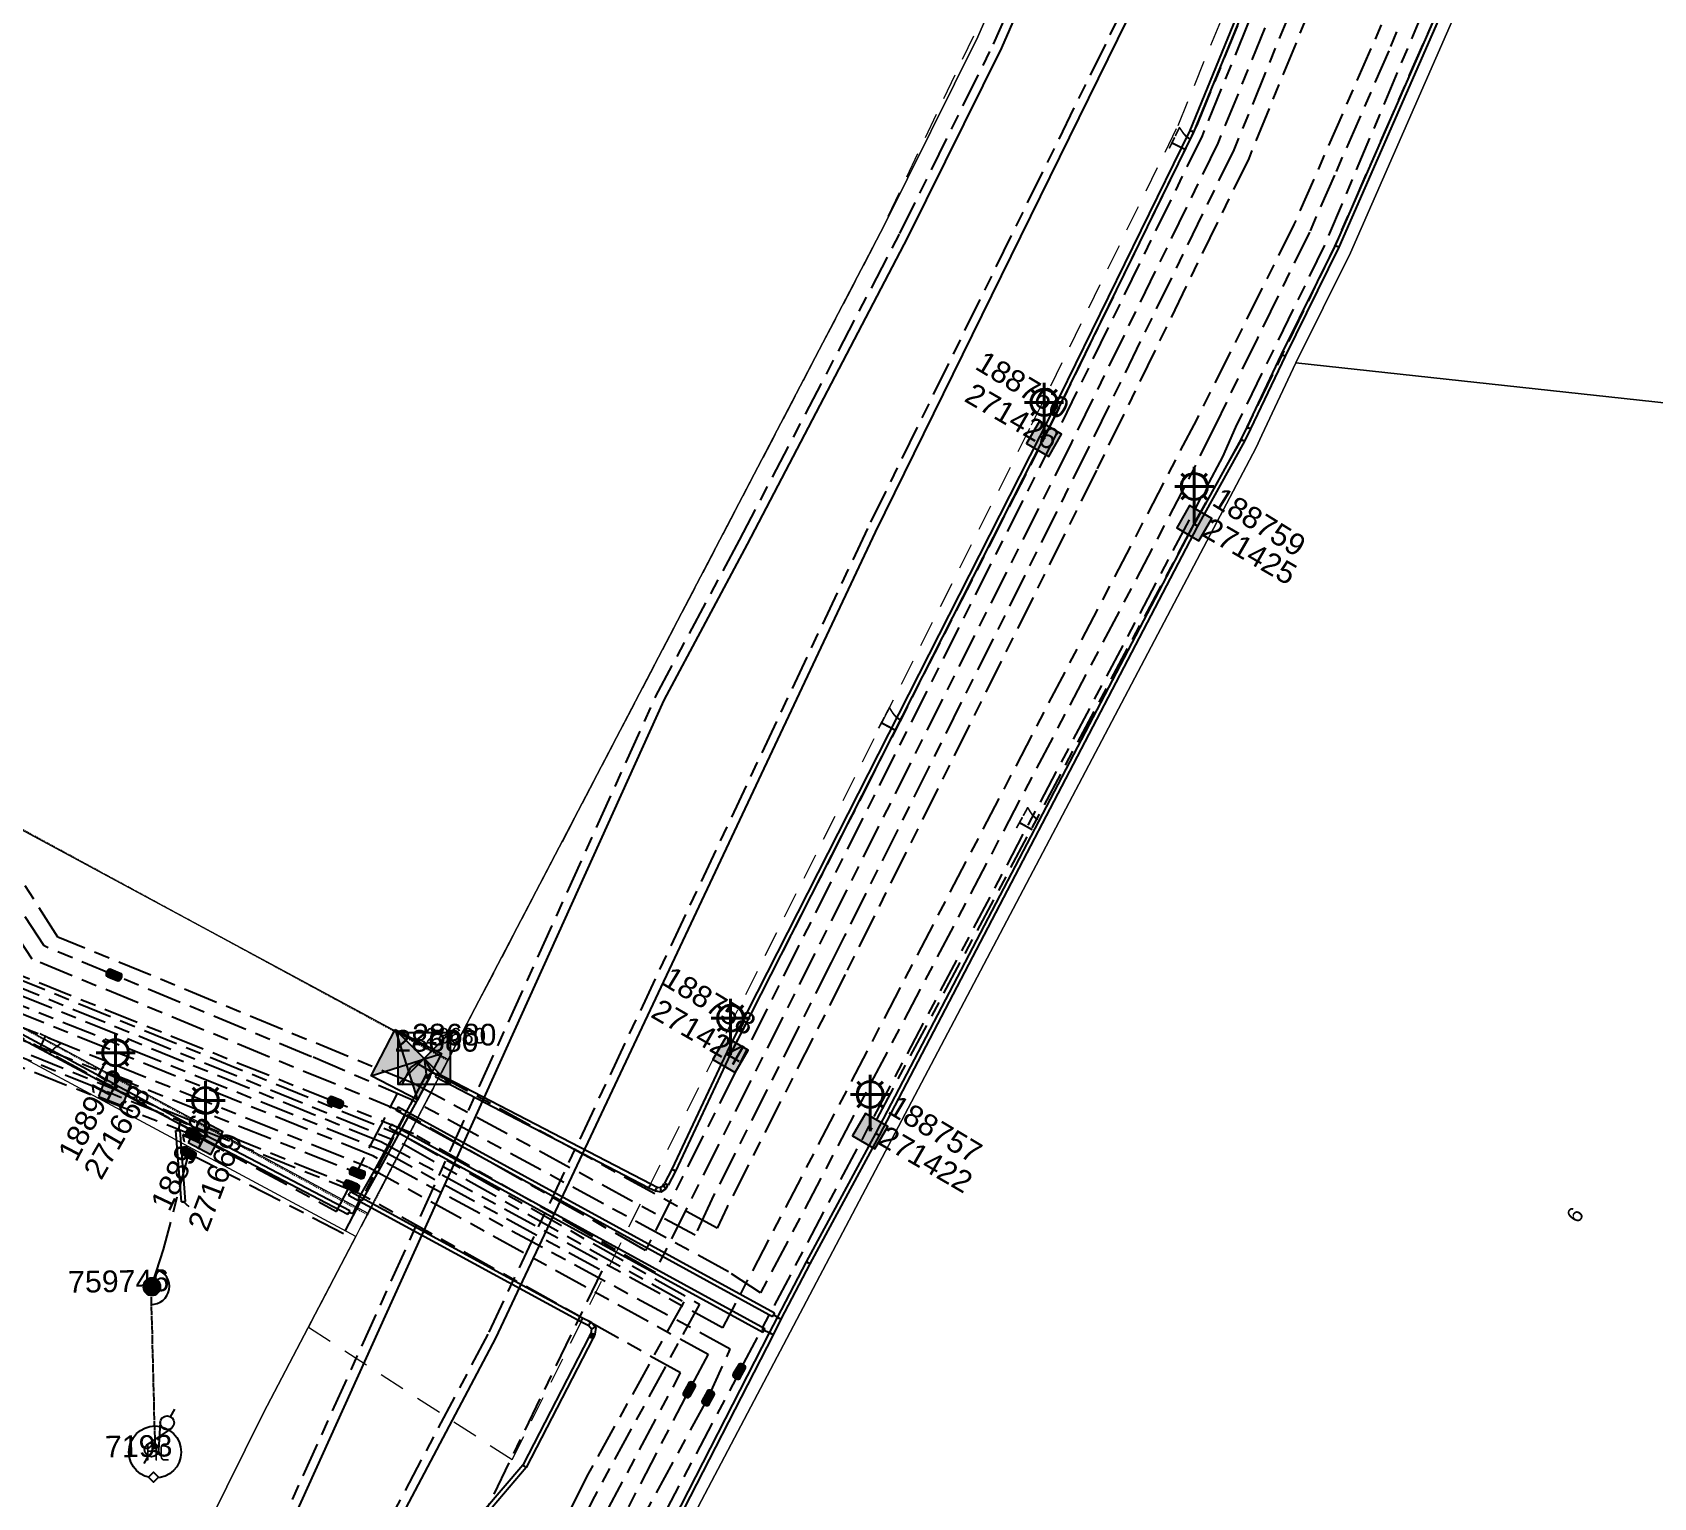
# Model space of a CAD drawing. Header units: metres. Extents: x 302931 to 308644, y 6253878 to 6257414.
# Drawn here: x 307374.5 to 307561.3, y 6256046.6 to 6256215.5 of the extents above; entities that cross this region are included whole.
import ezdxf
from ezdxf.enums import TextEntityAlignment as Align

# ---------------------------------------------------------------- set-up
doc = ezdxf.new("R2010")
doc.units = ezdxf.units.M
for name, pattern in [('Cable Exist OH', [1, 1, 0]), ('Cable Exist UG', [8.2, 4, -1.2, 1.8, -1.2]), ('Dash', [5, 3, -2]), ('HIDDEN', [0.375, 0.25, -0.125]), ('HIDDEN2', [0.1875, 0.125, -0.0625])]:
    doc.linetypes.add(name, pattern=pattern)
doc.layers.get('0').update_dxf_attribs({"color": 6})
for name, color, linetype, lineweight in [('Cadastre Developer_SP_EXT', 9, 'Continuous', 5), ('Cadastre Land Parcels_SP_EXT', 9, 'Continuous', 5), ('Cadastre Other Property_SP_EXT', 9, 'HIDDEN', 5), ('Cadastre Roads_SP_EXT', 9, 'Continuous', 5)]:
    doc.layers.add(name, color=color, linetype=linetype, lineweight=lineweight)
for name, color, linetype in [('Duct_SP_EXT', 7, 'Continuous'), ('Equip_HV_EXT', 7, 'Continuous'), ('Equip_LV_EXT', 7, 'Continuous'), ('Equip_SP_SL_EXT', 7, 'Continuous'), ('Mains_HV_EXT', 7, 'Continuous'), ('Mains_SL_EXT', 7, 'Continuous'), ('Mains_TR_EXT', 7, 'Continuous'), ('SP_HV_EXT', 1, 'Continuous'), ('Sub_SP_EXT', 7, 'Continuous'), ('SupportsOH_SP_TR_HV_LV_SL_EXT', 7, 'Continuous'), ('SupportsUG_SP_LV_SL_EXT', 7, 'Continuous'), ('Trench_SP_EXT', 7, 'Continuous')]:
    doc.layers.add(name, color=color, linetype=linetype)
doc.styles.add('COLUMN_LABEL', font='arial.ttf')
doc.styles.add('iecARIAL', font='arial.ttf', dxfattribs={"height": 2})
doc.styles.add('iecISOCP', font='isocp.shx')
doc.styles.add('POLE_LABEL', font='arial.ttf')
doc.styles.get("Standard").update_dxf_attribs({"font": 'arial.ttf'})
doc.linetypes.add('Cable P UG', pattern='A,6,-0.5,["P",Standard,S=1.7,R=0,X=0.5,Y=-1],-2.9', length=9.4)

# ---------------------------------------------------------------- blocks, each defined once
blk = doc.blocks.new('HV_CUSTOMER_EXT')
blk.add_wipeout([(-0.19, 3.01), (-0.56, 2.96), (-0.93, 2.86), (-1.28, 2.72), (-1.61, 2.54), (-1.92, 2.32), (-2.2, 2.06), (-2.44, 1.77), (-2.64, 1.45), (-2.8, 1.11), (-2.92, 0.75), (-2.99, 0.38), (-3.01, 0), (-2.99, -0.38), (-2.92, -0.75), (-2.8, -1.11), (-2.64, -1.45), (-2.44, -1.77), (-2.2, -2.06), (-1.92, -2.32), (-1.61, -2.54), (-1.28, -2.72), (-0.93, -2.86), (-0.56, -2.96), (-0.19, -3.01), (0.19, -3.01), (0.56, -2.96), (0.93, -2.86), (1.28, -2.72), (1.61, -2.54), (1.92, -2.32), (2.2, -2.06), (2.44, -1.77), (2.64, -1.45), (2.8, -1.11), (2.92, -0.75), (2.99, -0.38), (3.01, 0), (2.99, 0.38), (2.92, 0.75), (2.8, 1.11), (2.64, 1.45), (2.44, 1.77), (2.2, 2.06), (1.92, 2.32), (1.61, 2.54), (1.28, 2.72), (0.93, 2.86), (0.56, 2.96), (0.19, 3.01)])
blk.add_circle((0, 0), 3.01)
at = {"insert": (-1.13, 1), "char_height": 2, "width": 2.7042, "attachment_point": 1, "style": 'iecISOCP'}
blk.add_mtext('HC', dxfattribs=at)
for tag, height, flags, p in [('ASSET_NUM', 2.5, 8, (2, 2)), ('STREET_CODE', 0.2, 9, (1.5, 0)), ('CONSTRUCTED_VOLTAGE', 0.2, 9, (1.5, -0.2)), ('OPERATING_VOLTAGE', 0.2, 9, (1.5, -0.6)), ('ORIENTATION', 0.2, 9, (1.5, -0.8)), ('OWNED_BY', 0.2, 9, (1.5, -1)), ('OPERATED_BY', 0.2, 9, (1.5, -1.2)), ('SECONDARY_VOLTAGE', 0.2, 9, (1.5, -1.6)), ('STATE', 0.2, 9, (1.5, -1.8)), ('NO_PHASES', 0.2, 9, (1.5, -0.4)), ('MAINTAINED_BY', 0.2, 9, (1.5, -1.4)), ('SUBSTATION_TYPE', 0.2, 9, (1.5, -2.2)), ('STREETNAME', 0.2, 9, (1.5, -3)), ('SUBURB', 0.2, 9, (1.5, -3.2)), ('Z', 0.2, 1, (1.5, -3.6)), ('PARENT', 0.2, 9, (1.5, -2)), ('USAGE', 0.2, 9, (1.5, -2.4)), ('LEGEND', 0.2, 9, (1.5, -2.6)), ('LOCATION', 0.2, 9, (1.5, -2.8)), ('NOTES', 0.2, 9, (1.5, -3.4))]:
    blk.add_attdef(tag, text='', height=height, dxfattribs=dict(flags=flags)).set_placement(p, align=Align.MIDDLE_LEFT)
blk = doc.blocks.new('COLUMN_EXT')
blk.add_hatch(color=256).paths.add_polyline_path([(-1.49, 1.48), (-1.49, -1.49), (1.48, -1.49), (1.48, 1.48)])
blk.add_lwpolyline([(-1.49, -1.49), (1.48, -1.49), (1.48, 1.48), (-1.49, 1.48)], close=True)
for tag, height, style, flags, p in [('ASSET_NUM', 2.5, 'COLUMN_LABEL', 8, (2, 2)), ('STRUCTURE_PLANT_NUMBER', 0.2, 'POLE_LABEL', 9, (1.81, 0.03)), ('STREET_CODE', 0.2, 'COLUMN_LABEL', 9, (1.81, -0.2))]:
    blk.add_attdef(tag, text='', height=height, dxfattribs=dict(style=style, flags=flags)).set_placement(p, align=Align.MIDDLE_LEFT)
at = {"flags": 9}
for tag, p in [('COLUMN_TYPE', (1.81, -0.4)), ('OWNED_BY', (1.81, -0.6)), ('STATE', (1.81, -0.8)), ('USAGE', (1.81, -1)), ('STREETNAME', (1.81, -1.6)), ('SUBURB', (1.81, -1.8)), ('LEGEND', (1.81, -1.2)), ('LOCATION', (1.81, -1.4)), ('NOTES', (1.81, -2))]:
    blk.add_attdef(tag, text='', height=0.2, dxfattribs=at).set_placement(p, align=Align.MIDDLE_LEFT)
at = {"flags": 1}
blk.add_attdef('Z', (1.81, -2.35), '', height=0.2, dxfattribs=at)
blk = doc.blocks.new('SL_LANTERN_EXT')
at = {"lineweight": 40}
for p, q in [((-1.46, 5.68), (-1.06, 5.28)), ((0, 1.97), (0, 6.47)), ((1.46, 5.68), (1.06, 5.28)), ((-2.25, 4.22), (2.25, 4.22)), ((-1.46, 2.76), (-1.06, 3.16)), ((0, 0), (0, 2.72)), ((1.46, 2.76), (1.06, 3.16))]:
    blk.add_line(p, q, dxfattribs=at)
blk.add_circle((0, 4.22), 1.5, dxfattribs=at)
at = {"style": 'iecARIAL', "flags": 8}
blk.add_attdef('ASSET_NUM', (1.5, 1.5), '', height=2.5, dxfattribs=at)
for tag, p, height, flags in [('OPERATING_VOLTAGE', (0.98, -1.65), 0.2, 9), ('ORIENTATION', (0.98, -1.85), 0.2, 9), ('OWNED_BY', (0.98, -2.05), 0.2, 9), ('CONSTRUCTED_VOLTAGE', (0.98, -0.65), 0.2, 9), ('CONTROL_TYPE', (0.98, -0.85), 0.2, 9), ('LANTERN_PURPOSE', (0.98, -1.05), 0.2, 9), ('LANTERN_TYPE', (0.98, -1.25), 0.2, 9), ('NO_PHASES', (0.98, -1.45), 0.2, 9), ('LNUMBER', (2.18, -3.25), 2.5, 8), ('STATE', (0.98, -2.25), 0.2, 9), ('USAGE', (0.98, -2.45), 0.2, 9), ('CEXIST', (0.98, -2.65), 0.2, 9), ('CNEW', (0.98, -2.85), 0.2, 9), ('CNUMBER', (0.98, -3.05), 0.2, 9), ('CREMOVE', (0.98, -3.25), 0.2, 9), ('CREPLACE', (0.98, -3.45), 0.2, 9), ('LKINGHEIGHT', (0.98, -3.65), 0.2, 9), ('LBRACKET', (0.98, -3.85), 0.2, 9), ('LBRACKETVOCAB', (0.98, -4.05), 0.2, 9), ('LCATEGORY', (0.98, -4.25), 0.2, 9), ('LCHARGE1', (0.98, -4.45), 0.2, 9), ('LCHARGE1PERCENT', (0.98, -4.65), 0.2, 9), ('LCHARGE2', (0.98, -4.85), 0.2, 9), ('LCHARGE2PERCENT', (0.98, -5.05), 0.2, 9), ('LCHARGE3', (0.98, -5.25), 0.2, 9), ('LCHARGE3PERCENT', (0.98, -5.45), 0.2, 9), ('LEXIST', (0.98, -5.65), 0.2, 9), ('LLAMP', (0.98, -5.85), 0.2, 9), ('LLAMPVOCAB', (0.98, -6.05), 0.2, 9), ('LMAST', (0.98, -6.25), 0.2, 9), ('LMASTVOCAB', (0.98, -6.45), 0.2, 9), ('LNEW', (0.98, -6.65), 0.2, 9), ('LANTNUMBER', (0.98, -6.85), 0.2, 9), ('LOUTREACH', (0.98, -7.25), 0.2, 9), ('LOUTREACHVOCAB', (0.98, -7.45), 0.2, 9), ('LRATECODE', (0.98, -7.65), 0.2, 9), ('STREETNAME', (0.98, -9.25), 0.2, 9), ('SUBURB', (0.98, -9.45), 0.2, 1), ('LREMOVE', (0.98, -7.85), 0.2, 9), ('LREPLACE', (0.98, -8.05), 0.2, 9), ('LTYPE', (0.98, -8.25), 0.2, 9), ('LTYPEVOCAB', (0.98, -8.45), 0.2, 9), ('LEGEND', (0.98, -8.65), 0.2, 9), ('LOCATION', (0.98, -8.85), 0.2, 9), ('NOTES', (0.98, -9.05), 0.2, 9)]:
    blk.add_attdef(tag, p, '', height=height, dxfattribs=dict(flags=flags))
blk = doc.blocks.new('CCP_EXT')
at = {"flags": 9}
for tag, p in [('STATE', (0, -1.8)), ('NOTES', (0, -2))]:
    blk.add_attdef(tag, text='', height=0.2, dxfattribs=at).set_placement(p, align=Align.MIDDLE_LEFT)
blk.add_wipeout([(0, 0.57), (0.57, 0), (0, -0.57), (-0.57, 0)])
blk.add_lwpolyline([(-0.57, 0), (0, 0.57), (0.57, 0), (0, -0.57), (-0.57, 0)])
at = {"flags": 1}
blk.add_attdef('Z', (0, 0), '', height=0.2, dxfattribs=at)
at = {"flags": 9}
for tag, p in [('CCP_TYPE', (0, 0)), ('CONSTRUCTED_VOLTAGE', (0, -0.2)), ('OPERATING_VOLTAGE', (0, -0.6)), ('ORIENTATION', (0, -0.8)), ('OWNED_BY', (0, -1)), ('NO_PHASES', (0, -0.4)), ('USAGE', (0, -1.2)), ('LEGEND', (0, -1.4)), ('LIFE_SUPPORT', (0, -1.6))]:
    blk.add_attdef(tag, text='', height=0.2, dxfattribs=at).set_placement(p, align=Align.MIDDLE_LEFT)
blk = doc.blocks.new('POLE_EXT')
blk.add_hatch(color=256).paths.add_polyline_path([(-1, 0, 1), (1, 0, 1)])
blk.add_lwpolyline([(-1, 0, 1), (1, 0, 1)], format="xyb", close=True)
for tag, height, flags, p in [('pNumber', 2.5, 8, (-17.84, 2.07)), ('OWNED_BY', 0.2, 9, (1.35, -0.4)), ('SPECIAL_USE', 0.2, 9, (1.35, -0.8)), ('STATE', 0.2, 9, (1.35, -1)), ('cLV', 0.2, 9, (1.35, -1.4)), ('hDepth', 0.2, 9, (1.35, -1.6)), ('hDia', 0.2, 9, (1.35, -1.8)), ('PARENT', 0.2, 9, (1.35, -0.6)), ('USAGE', 0.2, 9, (1.35, -1.2)), ('cHV', 0.2, 9, (1.35, -2)), ('cLinedev', 0.2, 9, (1.35, -3.4)), ('pExisting', 0.2, 9, (1.35, -3.8)), ('LBRACKET', 0.2, 9, (1.35, -2.2)), ('LExisting', 0.2, 9, (1.35, -2.4)), ('LANTNUMBER', 0.2, 9, (1.35, -2.6)), ('LOther', 0.2, 9, (1.35, -2.8)), ('LRemove', 0.2, 9, (1.35, -3)), ('LEGEND', 0.2, 9, (1.35, -3.2)), ('LOCATION', 0.2, 9, (1.35, -3.6)), ('pFooting', 0.2, 9, (1.35, -4.4)), ('pNew', 0.2, 9, (1.35, -4.6)), ('pRelocate', 0.2, 9, (1.35, -5)), ('pRemove', 0.2, 9, (1.35, -5.2)), ('pReplace', 0.2, 9, (1.35, -5.4)), ('pStay', 0.2, 9, (1.35, -5.6)), ('PFNUMBER', 0.2, 9, (1.35, -4)), ('NEWPFNUMBER', 0.2, 9, (1.35, -4.2)), ('pType', 0.2, 9, (1.35, -5.8)), ('cspan', 0.2, 9, (1.35, -6)), ('STREETNAME', 0.2, 9, (1.35, -6.2)), ('SUBURB', 0.2, 9, (1.35, -6.4)), ('OPERATED_BY', 0.2, 9, (1.36, -7.01)), ('NOTES', 0.2, 9, (1.35, -6.6)), ('MAINTAINED_BY', 0.2, 9, (1.36, -6.81))]:
    blk.add_attdef(tag, text='', height=height, dxfattribs=dict(flags=flags)).set_placement(p, align=Align.MIDDLE_LEFT)
at = {"style": 'POLE_LABEL'}
for tag, height, flags, p in [('ASSET_NUM', 2.5, 8, (2, 2)), ('STRUCTURE_PLANT_NUMBER', 0.2, 9, (1.35, 0.03)), ('STREET_CODE', 0.2, 9, (1.35, -0.2))]:
    blk.add_attdef(tag, text='', height=height, dxfattribs=dict(at, flags=flags)).set_placement(p, align=Align.MIDDLE_LEFT)
at = {"flags": 1}
blk.add_attdef('Z', (1.35, -7.33), '', height=0.2, dxfattribs=at)
blk = doc.blocks.new('HV_STJ_EXT')
h = blk.add_hatch(color=256)
edge = h.paths.add_edge_path()
edge.add_ellipse((-0.59, 0.13), major_axis=(0.226, 0.226), ratio=1, start_angle=45, end_angle=135)
edge.add_line((-0.91, 0.13), (-0.91, -0.13))
edge.add_ellipse((-0.59, -0.13), major_axis=(0.226, 0.226), ratio=1, start_angle=135, end_angle=225)
edge.add_line((-0.59, -0.45), (0.59, -0.45))
edge.add_ellipse((0.59, -0.13), major_axis=(-0.226, 0.226), ratio=1, start_angle=135, end_angle=225)
edge.add_line((0.91, -0.13), (0.91, 0.13))
edge.add_ellipse((0.59, 0.13), major_axis=(-0.226, 0.226), ratio=1, start_angle=225, end_angle=315)
edge.add_line((0.59, 0.45), (-0.59, 0.45))
blk.add_lwpolyline([(-0.91, 0.13), (-0.91, -0.13, 0.414214), (-0.59, -0.45), (0.59, -0.45, 0.414214), (0.91, -0.13), (0.91, 0.13, 0.414214), (0.59, 0.45), (-0.59, 0.45, 0.414214)], format="xyb", close=True)
for tag, flags, p in [('ORIENTATION', 9, (1.5, 0)), ('Z', 1, (1.5, -0.8)), ('USAGE', 9, (1.5, -0.2)), ('LEGEND', 9, (1.5, -0.4)), ('NOTES', 9, (1.5, -0.6))]:
    blk.add_attdef(tag, text='', height=0.2, dxfattribs=dict(flags=flags)).set_placement(p, align=Align.MIDDLE_LEFT)
blk = doc.blocks.new('LV_UG_DFUSE_CLOSED_EXT')
for points in [[(1, 0), (0, 0)], [(5.04, 0.73), (2.16, -0.72)], [(5.05, -0.71), (2.16, 0.72)], [(6.2, 0.01), (7.2, 0.01)]]:
    blk.add_lwpolyline(points)
for centre in [(1.8, 0), (5.4, 0.01)]:
    blk.add_circle(centre, 0.8)
at = {"flags": 9}
for tag, p in [('ACTUAL_STATUS', (0, 0)), ('CONSTRUCTED_VOLTAGE', (0, -0.2)), ('OPERATING_VOLTAGE', (0, -0.6)), ('ORIENTATION', (0, -0.8)), ('STATE', (0, -1)), ('SWITCH_TYPE', (0, -1.2)), ('NO_PHASES', (0, -0.4)), ('USAGE', (0, -1.4)), ('NOTES', (0, -1.6))]:
    blk.add_attdef(tag, text='', height=0.2, dxfattribs=at).set_placement(p, align=Align.MIDDLE_LEFT)
at = {"flags": 1}
blk.add_attdef('Z', (0, 0), '', height=0.2, dxfattribs=at)
blk = doc.blocks.new('SWITCHING_STATION_EXT')
blk.add_hatch(color=256).paths.add_polyline_path([(-3, 3), (-3, -3), (0, 0)])
h = blk.add_hatch(color=256)
h.paths.add_polyline_path([(0, 0), (3, -3), (3, 3)])
h.paths.add_polyline_path([(3.59, -1.15), (4.63, -1.15), (4.63, -0.85), (3.59, -0.85)], flags=9)
h.paths.add_polyline_path([(3.59, -0.95), (4.83, -0.95), (4.83, -0.65), (3.59, -0.65)], flags=9)
h.paths.add_polyline_path([(3.59, -0.75), (4.63, -0.75), (4.63, -0.45), (3.59, -0.45)], flags=9)
h.paths.add_polyline_path([(3.59, -0.55), (4.83, -0.55), (4.83, -0.25), (3.59, -0.25)], flags=9)
h.paths.add_polyline_path([(3.59, -0.35), (5.69, -0.35), (5.69, -0.05), (3.59, -0.05)], flags=9)
for p, q in [((-3, 3), (3, -3)), ((-3, -3), (3, 3)), ((-2.4, 2.33), (-2.4, 2.33, 0)), ((2.33, 2.33), (2.33, 2.33, 0))]:
    blk.add_line(p, q)
blk.add_lwpolyline([(-3, 3), (3, 3), (3, -3), (-3, -3)], close=True)
for tag, height, flags, p in [('ASSET_NUM', 2.5, 8, (3.46, 2)), ('STREET_CODE', 0.2, 9, (1.5, 0)), ('CONSTRUCTED_VOLTAGE', 0.2, 9, (1.5, -0.2)), ('OPERATING_VOLTAGE', 0.2, 9, (1.5, -0.6)), ('OPERATED_BY', 0.2, 9, (1.5, -0.8)), ('ORIENTATION', 0.2, 9, (1.5, -1.2)), ('OWNED_BY', 0.2, 9, (1.5, -1.4)), ('STATE', 0.2, 9, (1.5, -1.6)), ('NO_PHASES', 0.2, 9, (1.5, -0.4)), ('MAINTAINED_BY', 0.2, 9, (1.5, -1)), ('PARENT', 0.2, 9, (1.5, -1.8)), ('SITE_TYPE', 0.2, 9, (1.5, -2.6)), ('STREETNAME', 0.2, 9, (1.5, -2.8)), ('SUBURB', 0.2, 9, (1.5, -3)), ('Z', 0.2, 1, (1.5, -3.4)), ('USAGE', 0.2, 9, (1.5, -2)), ('LEGEND', 0.2, 9, (1.5, -2.2)), ('LOCATION', 0.2, 9, (1.5, -2.4)), ('NOTES', 0.2, 9, (1.5, -3.2))]:
    blk.add_attdef(tag, text='', height=height, dxfattribs=dict(flags=flags)).set_placement(p, align=Align.MIDDLE_LEFT)

msp = doc.modelspace()

# ---------------------------------------------------------------- linework, layer by layer
at = {"layer": 'Cadastre Developer_SP_EXT', "linetype": 'Dash'}
msp.add_lwpolyline([(307493.67, 6256237.63), (307471.68, 6256191.28), (307406.32, 6256066.26), (307429.79, 6256050.98), (307429.79, 6256050.98), (307489.67, 6256170.24), (307506.54, 6256204.73), (307521.18, 6256240.54)], dxfattribs=at)
at = {"layer": 'Cadastre Land Parcels_SP_EXT', "linetype": 'Continuous'}
for points in [[(307563.6, 6256280.88), (307559.86, 6256273.02), (307554.33, 6256260.02), (307549.86, 6256247.75), (307549.49, 6256246.74), (307538.69, 6256218.1), (307526.41, 6256190.06), (307520.13, 6256177.4), (307520.13, 6256177.4), (307697.62, 6256158.11)], [(307372.72, 6256123.86), (307422.44, 6256097.09), (307472.68, 6256193.2), (307483.45, 6256214.96), (307493.17, 6256237.22)]]:
    msp.add_lwpolyline(points, dxfattribs=at)
for points in [[(307281.08, 6256227.61), (307319.35, 6256169), (307358.75, 6256108.66), (307413.17, 6256079.37), (307422.44, 6256097.09), (307372.72, 6256123.86), (307336.1, 6256179.93), (307369.59, 6256201.8), (307331.31, 6256260.41), (307299.06, 6256239.37), (307281.08, 6256227.61)], [(307432.42, 6256004.72), (307608.38, 6256002.06), (307670.07, 6256025.74), (307682.7, 6256023.67), (307697.62, 6256158.11), (307520.13, 6256177.4), (307516.21, 6256169.06), (307515.54, 6256167.63), (307444.83, 6256033.36), (307438.27, 6256019.24), (307432.42, 6256004.72)]]:
    msp.add_lwpolyline(points, close=True, dxfattribs=at)
at = {"layer": 'Cadastre Other Property_SP_EXT', "linetype": 'HIDDEN2'}
msp.add_lwpolyline([(307413.15, 6256079.2), (307422.37, 6256096.97), (307372.93, 6256123.84), (307336.15, 6256179.96), (307369.61, 6256201.89), (307331.31, 6256260.41), (307281.08, 6256227.61), (307358.75, 6256108.66), (307413.15, 6256079.2)], close=True, dxfattribs=at)
at = {"layer": 'Cadastre Roads_SP_EXT', "linetype": 'Continuous'}
for points in [[(307564.58, 6256282.65), (307538.59, 6256286.59), (307509.42, 6256291.01), (307509.13, 6256288.29), (307508.3, 6256282.89), (307506.57, 6256274.89), (307505.14, 6256269.63), (307503.47, 6256264.46), (307493.17, 6256237.22), (307483.45, 6256214.96), (307472.68, 6256193.2), (307422.44, 6256097.09), (307413.17, 6256079.37), (307412.25, 6256077.61), (307411.78, 6256076.71), (307401.15, 6256056.37), (307394.79, 6256043.58)], [(307444.83, 6256033.36), (307515.54, 6256167.63), (307516.21, 6256169.06), (307520.13, 6256177.4), (307526.41, 6256190.06), (307538.69, 6256218.1), (307549.49, 6256246.75), (307549.86, 6256247.75), (307554.33, 6256260.02), (307559.86, 6256273.02), (307563.6, 6256280.88)]]:
    msp.add_lwpolyline(points, dxfattribs=at)
at = {"layer": 'Duct_SP_EXT'}
for p, q in [((307522.55, 6256240.03), (307507.9, 6256204.18)), ((307523, 6256239.86), (307508.34, 6256203.98)), ((307524.68, 6256190.91), (307536.92, 6256218.87)), ((307525.12, 6256190.7), (307537.36, 6256218.69)), ((307507.9, 6256204.18), (307490.97, 6256169.57)), ((307508.34, 6256203.98), (307491.39, 6256169.35)), ((307507.9, 6256204.18), (307508.12, 6256204.08)), ((307508.34, 6256203.98), (307508.12, 6256204.08)), ((307518.48, 6256178.35), (307524.68, 6256190.91)), ((307518.91, 6256178.14), (307525.12, 6256190.7)), ((307524.68, 6256190.91), (307524.9, 6256190.81)), ((307525.12, 6256190.7), (307524.9, 6256190.81)), ((307514.5, 6256169.97), (307518.48, 6256178.35)), ((307514.93, 6256169.76), (307518.91, 6256178.14)), ((307518.48, 6256178.35), (307518.69, 6256178.24)), ((307518.91, 6256178.14), (307518.69, 6256178.24)), ((307490.97, 6256169.57), (307490.62, 6256168.92)), ((307490.97, 6256169.57), (307491.18, 6256169.46)), ((307491.39, 6256169.35), (307491.18, 6256169.46)), ((307513.81, 6256168.56), (307514.5, 6256169.97)), ((307514.24, 6256168.34), (307514.93, 6256169.76)), ((307514.5, 6256169.97), (307514.71, 6256169.86)), ((307514.93, 6256169.76), (307514.71, 6256169.86)), ((307490.62, 6256168.92), (307454.54, 6256097.96)), ((307491.05, 6256168.7), (307454.97, 6256097.74)), ((307490.62, 6256168.92), (307490.84, 6256168.81)), ((307490.62, 6256168.92), (307490.84, 6256168.81)), ((307491.05, 6256168.7), (307490.84, 6256168.81)), ((307491.05, 6256168.7), (307490.84, 6256168.81)), ((307491.39, 6256169.35), (307491.05, 6256168.7)), ((307508.42, 6256158.81), (307513.81, 6256168.56)), ((307508.84, 6256158.58), (307514.24, 6256168.34)), ((307513.81, 6256168.56), (307514.02, 6256168.45)), ((307514.24, 6256168.34), (307514.02, 6256168.45)), ((307471.71, 6256088.57), (307508.41, 6256158.8)), ((307472.14, 6256088.35), (307508.84, 6256158.58)), ((307508.41, 6256158.8), (307508.63, 6256158.69)), ((307508.42, 6256158.81), (307508.63, 6256158.69)), ((307508.84, 6256158.58), (307508.63, 6256158.69)), ((307508.84, 6256158.58), (307508.63, 6256158.69)), ((307384.07, 6256093.62), (307369.91, 6256101.24)), ((307384.3, 6256094.05), (307370.14, 6256101.67)), ((307454.54, 6256097.95), (307448.21, 6256084.44)), ((307454.97, 6256097.75), (307448.64, 6256084.22)), ((307454.54, 6256097.96), (307454.75, 6256097.85)), ((307454.54, 6256097.95), (307454.75, 6256097.85)), ((307454.97, 6256097.74), (307454.75, 6256097.85)), ((307454.97, 6256097.75), (307454.75, 6256097.85)), ((307419.93, 6256095.36), (307413.8, 6256084.13)), ((307420.35, 6256095.13), (307414.22, 6256083.9)), ((307419.93, 6256095.36), (307420.14, 6256095.24)), ((307420.35, 6256095.13), (307420.14, 6256095.24)), ((307420.97, 6256095.1), (307421.09, 6256095.31)), ((307420.97, 6256095.1), (307445.55, 6256082.32)), ((307421.2, 6256095.53), (307421.09, 6256095.31)), ((307421.2, 6256095.53), (307445.78, 6256082.75)), ((307383.89, 6256093.72), (307384.01, 6256093.93)), ((307391.45, 6256089.65), (307383.89, 6256093.72)), ((307384.12, 6256094.14), (307384.01, 6256093.93)), ((307384.07, 6256093.62), (307384.19, 6256093.83)), ((307391.68, 6256090.08), (307384.12, 6256094.14)), ((307384.3, 6256094.05), (307384.19, 6256093.83)), ((307416.42, 6256091.2), (307416.54, 6256091.41)), ((307459.79, 6256067.45), (307416.42, 6256091.2)), ((307416.65, 6256091.62), (307416.54, 6256091.41)), ((307460.02, 6256067.87), (307416.65, 6256091.62)), ((307391.45, 6256089.65), (307391.57, 6256089.86)), ((307391.45, 6256089.65), (307391.57, 6256089.86)), ((307394.22, 6256088.16), (307391.45, 6256089.65)), ((307391.68, 6256090.08), (307391.57, 6256089.86)), ((307391.68, 6256090.08), (307391.57, 6256089.86)), ((307394.66, 6256088.47), (307391.68, 6256090.08)), ((307415.67, 6256089.21), (307415.79, 6256089.42)), ((307415.67, 6256089.21), (307458.67, 6256065.67)), ((307415.9, 6256089.63), (307415.79, 6256089.42)), ((307415.9, 6256089.63), (307458.9, 6256066.09)), ((307391.05, 6256088.9), (307391.29, 6256088.92)), ((307391.67, 6256080.68), (307391.05, 6256088.9)), ((307391.52, 6256088.93), (307391.29, 6256088.92)), ((307392.15, 6256080.71), (307391.52, 6256088.93)), ((307394.2, 6256088.28), (307394.44, 6256088.32)), ((307394.23, 6256088.11), (307394.2, 6256088.28)), ((307394.2, 6256088.28), (307394.22, 6256088.16)), ((307394.22, 6256088.16), (307394.44, 6256088.32)), ((307394.23, 6256088.11), (307394.46, 6256088.14)), ((307394.35, 6256087.93), (307394.46, 6256088.14)), ((307394.35, 6256087.93), (307410.87, 6256079.26)), ((307394.66, 6256088.47), (307394.44, 6256088.32)), ((307394.68, 6256088.35), (307394.44, 6256088.32)), ((307394.58, 6256088.35), (307394.46, 6256088.14)), ((307394.7, 6256088.17), (307394.46, 6256088.14)), ((307394.58, 6256088.35), (307411.09, 6256079.68)), ((307394.68, 6256088.35), (307394.66, 6256088.47)), ((307394.7, 6256088.17), (307394.68, 6256088.35)), ((307463.71, 6256073.76), (307471.71, 6256088.57)), ((307464.13, 6256073.54), (307472.14, 6256088.34)), ((307471.71, 6256088.57), (307471.92, 6256088.46)), ((307471.71, 6256088.57), (307471.92, 6256088.46)), ((307472.14, 6256088.34), (307471.92, 6256088.46)), ((307472.14, 6256088.35), (307471.92, 6256088.46)), ((307413.8, 6256084.13), (307412.04, 6256081.03)), ((307414.22, 6256083.9), (307412.46, 6256080.79)), ((307413.8, 6256084.13), (307414.01, 6256084.01)), ((307414.22, 6256083.9), (307414.01, 6256084.01)), ((307448.21, 6256084.44), (307447.34, 6256082.86)), ((307448.64, 6256084.22), (307447.76, 6256082.62)), ((307448.21, 6256084.44), (307448.43, 6256084.33)), ((307448.64, 6256084.22), (307448.43, 6256084.33)), ((307410.92, 6256081.46), (307411.04, 6256081.67)), ((307411.15, 6256081.88), (307411.04, 6256081.67)), ((307411.15, 6256081.88), (307437.92, 6256067.33)), ((307445.55, 6256082.32), (307445.67, 6256082.53)), ((307445.56, 6256082.32), (307445.67, 6256082.53)), ((307445.56, 6256082.32), (307446.3, 6256081.96)), ((307445.78, 6256082.75), (307445.67, 6256082.53)), ((307445.77, 6256082.75), (307445.67, 6256082.53)), ((307445.77, 6256082.75), (307446.51, 6256082.39)), ((307446.3, 6256081.96), (307446.4, 6256082.17)), ((307446.3, 6256081.96), (307446.33, 6256081.94)), ((307446.33, 6256081.94), (307446.4, 6256082.17)), ((307446.33, 6256081.94), (307446.98, 6256081.84)), ((307446.47, 6256082.4), (307446.4, 6256082.17)), ((307446.51, 6256082.39), (307446.4, 6256082.17)), ((307446.51, 6256082.39), (307446.47, 6256082.4)), ((307446.47, 6256082.4), (307446.87, 6256082.34)), ((307446.87, 6256082.34), (307447.23, 6256082.59)), ((307446.87, 6256082.34), (307446.92, 6256082.09)), ((307446.98, 6256081.84), (307446.92, 6256082.09)), ((307446.98, 6256081.84), (307447.5, 6256082.19)), ((307447.18, 6256082.55), (307447.3, 6256082.8)), ((307447.23, 6256082.59), (307447.18, 6256082.55)), ((307447.18, 6256082.55), (307447.36, 6256082.39)), ((307447.23, 6256082.59), (307447.36, 6256082.39)), ((307447.3, 6256082.8), (307447.51, 6256082.69)), ((307447.34, 6256082.86), (307447.55, 6256082.74)), ((307447.5, 6256082.19), (307447.36, 6256082.39)), ((307447.55, 6256082.23), (307447.36, 6256082.39)), ((307447.5, 6256082.19), (307447.55, 6256082.23)), ((307447.73, 6256082.58), (307447.51, 6256082.69)), ((307447.76, 6256082.62), (307447.55, 6256082.74)), ((307447.55, 6256082.23), (307447.73, 6256082.58)), ((307391.67, 6256080.68), (307391.91, 6256080.69)), ((307392.15, 6256080.71), (307391.91, 6256080.69)), ((307410.92, 6256081.46), (307437.7, 6256066.9)), ((307412.04, 6256081.03), (307412.25, 6256080.91)), ((307412.46, 6256080.79), (307412.25, 6256080.91)), ((307410.87, 6256079.26), (307410.98, 6256079.47)), ((307411.09, 6256079.68), (307410.98, 6256079.47)), ((307460.38, 6256067.37), (307463.71, 6256073.76)), ((307460.81, 6256067.15), (307464.13, 6256073.54)), ((307463.71, 6256073.76), (307463.92, 6256073.65)), ((307464.13, 6256073.54), (307463.92, 6256073.65)), ((307437.7, 6256066.9), (307437.81, 6256067.12)), ((307437.7, 6256066.9), (307438.64, 6256066.44)), ((307437.92, 6256067.33), (307437.81, 6256067.12)), ((307437.92, 6256067.33), (307438.85, 6256066.87)), ((307438.59, 6256066.46), (307438.74, 6256066.66)), ((307438.64, 6256066.44), (307438.74, 6256066.66)), ((307438.85, 6256066.87), (307438.74, 6256066.66)), ((307438.89, 6256066.85), (307438.74, 6256066.66)), ((307438.85, 6256066.87), (307438.89, 6256066.85)), ((307438.89, 6256066.85), (307439.45, 6256066.22)), ((307459.47, 6256065.6), (307460.38, 6256067.37)), ((307459.79, 6256067.45), (307459.9, 6256067.66)), ((307460.02, 6256067.87), (307459.9, 6256067.66)), ((307459.9, 6256065.38), (307460.81, 6256067.15)), ((307460.38, 6256067.37), (307460.6, 6256067.26)), ((307460.38, 6256067.37), (307460.6, 6256067.26)), ((307460.81, 6256067.15), (307460.6, 6256067.26)), ((307460.81, 6256067.15), (307460.6, 6256067.26)), ((307438.66, 6256065.17), (307431.03, 6256050.35)), ((307439.09, 6256064.94), (307431.43, 6256050.08)), ((307438.64, 6256066.44), (307438.59, 6256066.46)), ((307438.59, 6256066.46), (307438.94, 6256066.07)), ((307438.77, 6256065.37), (307438.66, 6256065.17)), ((307438.66, 6256065.17), (307438.66, 6256065.17)), ((307438.66, 6256065.17), (307438.87, 6256065.05)), ((307438.66, 6256065.17), (307438.87, 6256065.05)), ((307438.81, 6256065.44), (307438.77, 6256065.37)), ((307438.77, 6256065.37), (307438.99, 6256065.26)), ((307438.86, 6256065.55), (307438.81, 6256065.44)), ((307438.81, 6256065.44), (307439.02, 6256065.34)), ((307438.94, 6256066.07), (307438.85, 6256065.51)), ((307438.85, 6256065.51), (307438.86, 6256065.55)), ((307438.85, 6256065.51), (307439.09, 6256065.48)), ((307438.86, 6256065.55), (307439.09, 6256065.48)), ((307439.09, 6256064.94), (307438.87, 6256065.05)), ((307439.09, 6256064.94), (307438.87, 6256065.05)), ((307438.94, 6256066.07), (307439.19, 6256066.15)), ((307439.2, 6256065.15), (307438.99, 6256065.26)), ((307439.24, 6256065.23), (307439.02, 6256065.34)), ((307439.33, 6256065.44), (307439.09, 6256065.48)), ((307439.32, 6256065.4), (307439.09, 6256065.48)), ((307439.2, 6256065.15), (307439.09, 6256064.94)), ((307439.09, 6256064.94), (307439.09, 6256064.94)), ((307439.45, 6256066.22), (307439.19, 6256066.15)), ((307439.24, 6256065.23), (307439.2, 6256065.15)), ((307439.32, 6256065.4), (307439.24, 6256065.23)), ((307439.33, 6256065.44), (307439.32, 6256065.4)), ((307439.45, 6256066.22), (307439.33, 6256065.44)), ((307447.45, 6256042.11), (307459.47, 6256065.6)), ((307447.87, 6256041.89), (307459.9, 6256065.38)), ((307458.67, 6256065.67), (307458.79, 6256065.88)), ((307458.9, 6256066.09), (307458.79, 6256065.88)), ((307459.47, 6256065.6), (307459.69, 6256065.49)), ((307459.47, 6256065.6), (307459.69, 6256065.49)), ((307459.9, 6256065.38), (307459.69, 6256065.49)), ((307459.9, 6256065.38), (307459.69, 6256065.49)), ((307431.03, 6256050.35), (307420.69, 6256038.25)), ((307431.43, 6256050.08), (307421.06, 6256037.94)), ((307431.03, 6256050.35), (307431.23, 6256050.22)), ((307431.43, 6256050.08), (307431.23, 6256050.22))]:
    msp.add_line(p, q, dxfattribs=at)
at = {"layer": 'Mains_HV_EXT', "linetype": 'Cable Exist UG'}
for points in [[(307574.88, 6256349.15), (307567.51, 6256319.22), (307556.68, 6256284.45), (307556.68, 6256284.45), (307553.23, 6256275.96), (307547.62, 6256262.77), (307542.73, 6256249.38), (307532.05, 6256221.11), (307519.9, 6256193.33), (307508.65, 6256170.81), (307454.05, 6256066.16), (307414.72, 6256087.57), (307370.98, 6256105.35), (307340.95, 6256151.16)], [(307561.96, 6256287.76), (307558.49, 6256283.79), (307556.2, 6256277.6), (307553.77, 6256272.16), (307549.04, 6256260.9), (307543.69, 6256246.3), (307539.65, 6256235.62), (307530.84, 6256213.35), (307524.57, 6256199.01), (307521.69, 6256192.46), (307515.69, 6256180.24), (307510.84, 6256170.25), (307507.38, 6256163.25), (307507.38, 6256163.25), (307458.41, 6256070.19), (307454.74, 6256072.64), (307418.05, 6256092.53), (307406.69, 6256097.42), (307383.91, 6256106.83)], [(307531.66, 6256262.67), (307523.92, 6256239.33), (307509.31, 6256203.55), (307492.33, 6256168.86), (307445.17, 6256075.1), (307417, 6256091.11), (307374.46, 6256108.66), (307316.1, 6256198.59), (307323.83, 6256208.5), (307325.85, 6256212.41)], [(307525.85, 6256238.77), (307511.12, 6256202.69), (307494.13, 6256167.93), (307446.21, 6256072.59), (307418.41, 6256088.54), (307409.4, 6256092.17)], [(307529.46, 6256237.03), (307514.68, 6256200.95), (307497.14, 6256165.02), (307468.17, 6256106.88), (307454.58, 6256080.13), (307453.41, 6256077.65), (307420.55, 6256095.72), (307419.66, 6256097.21)], [(307541.27, 6256234.49), (307534.99, 6256218.41), (307523.42, 6256190.94), (307513.17, 6256169.98), (307511.65, 6256166.55), (307455.97, 6256061.14)], [(307522.81, 6256226.06), (307512.97, 6256201.94), (307496.22, 6256167.6), (307468.11, 6256111.34), (307466.58, 6256108.26), (307466.58, 6256108.26), (307452.8, 6256081), (307450.89, 6256076.84), (307418.48, 6256094.32), (307377.45, 6256111.2), (307322.02, 6256198.13)], [(307316.39, 6256212.38), (307301.86, 6256200.04), (307301.86, 6256200.04), (307366.77, 6256100.69), (307411.27, 6256082.53)], [(307320.41, 6256212.46), (307318.47, 6256210.01), (307318.47, 6256210.01), (307305.03, 6256200.19), (307368.67, 6256102.7), (307413.24, 6256084.69), (307452.37, 6256063.14), (307450.21, 6256059.03)], [(307409.4, 6256092.17), (307372.96, 6256106.85), (307341.78, 6256154.18), (307313.05, 6256198.96), (307322.56, 6256208.39), (307323.56, 6256210.43), (307324.54, 6256212.42)], [(307383.91, 6256106.83), (307375.85, 6256110.18), (307364.05, 6256128.22), (307319.21, 6256198.49), (307325.17, 6256207.77), (307327.46, 6256212.41)], [(307319.05, 6256212.17), (307303.28, 6256200.29), (307367.78, 6256101.55), (307411.95, 6256084.03)], [(307329.34, 6256155.86), (307367.11, 6256098.64), (307393.03, 6256088.38)], [(307452.39, 6256058.1), (307454.93, 6256063.72), (307413.82, 6256085.96), (307369.62, 6256103.83), (307339.3, 6256150.23)], [(307419.66, 6256097.21), (307419.9, 6256095.41), (307410.35, 6256077.02), (307392.48, 6256086.27)], [(307393.07, 6256088.46), (307409.57, 6256079.57), (307418.11, 6256096.16), (307419.66, 6256097.21)], [(307392.48, 6256086.27), (307389.59, 6256075.21), (307388.15, 6256070.82)], [(307442.05, 6256034.75), (307443.34, 6256037.18), (307443.34, 6256037.18), (307456.08, 6256061.18)], [(307450.21, 6256059.03), (307438.64, 6256036.79), (307438.2, 6256035.69)], [(307439.96, 6256034.97), (307442.52, 6256039.96), (307442.52, 6256039.96), (307452.39, 6256058.1)]]:
    msp.add_lwpolyline(points, dxfattribs=at)
at = {"layer": 'Mains_HV_EXT', "linetype": 'Continuous'}
msp.add_lwpolyline([(307388.16, 6256068.87, 0.872329), (307388.85, 6256072.9)], format="xyb", dxfattribs=at)
at = {"layer": 'Mains_SL_EXT', "linetype": 'Cable Exist UG'}
for points in [[(307491.12, 6256168.66), (307497.33, 6256181.41), (307508.82, 6256204.95), (307523.41, 6256240.83)], [(307542.57, 6256233.97), (307536.92, 6256218.94), (307534.75, 6256214.11), (307524.59, 6256190.81), (307513.73, 6256168.41), (307508.41, 6256158.92)], [(307454.97, 6256097.69), (307487.2, 6256160.98), (307491.1, 6256168.61)], [(307508.41, 6256158.92), (307471.05, 6256088.84)], [(307370.05, 6256101.38), (307383.37, 6256094.16), (307384.08, 6256093.7)], [(307384.11, 6256093.67), (307394.46, 6256088.14)]]:
    msp.add_lwpolyline(points, dxfattribs=at)
at = {"layer": 'Trench_SP_EXT', "linetype": 'Cable Exist UG'}
for points in [[(307418.53, 6256096.81), (307421.11, 6256095.34)], [(307391.48, 6256089.86), (307391.3, 6256088.75)], [(307392.57, 6256080.11), (307391.91, 6256080.69)], [(307410.95, 6256079.49), (307411.49, 6256079.33), (307412.25, 6256080.91)], [(307460.6, 6256067.26), (307459.9, 6256067.66)], [(307459.69, 6256065.49), (307458.58, 6256065.99)]]:
    msp.add_lwpolyline(points, dxfattribs=at)
msp.add_lwpolyline([(307421.82, 6256094.96), (307420.97, 6256095.42), (307420.97, 6256095.42, 0.471191), (307420.12, 6256095.21), (307420.12, 6256095.21), (307419.94, 6256094.87)], format="xyb", dxfattribs=at)

# ---------------------------------------------------------------- block references
at = {"layer": 'Equip_HV_EXT'}
for p, rotation in [((307383.91, 6256106.83), 337.5301281466656), ((307409.43, 6256092.16), 338.0558725368069), ((307393.07, 6256088.46), 331.0961525014343), ((307392.49, 6256086.3), 331.096152517554), ((307411.95, 6256084.03), 158.7865107294357), ((307411.27, 6256082.53), 158.6961365222191), ((307455.97, 6256061.14), 240.2162954283102), ((307450.21, 6256059.03), 60.99840633748335), ((307452.39, 6256058.1), 241.3634451323716)]:
    msp.add_blockref('HV_STJ_EXT', p, dxfattribs=dict(at, rotation=rotation))
at = {"layer": 'Equip_SP_SL_EXT'}
ref = msp.add_blockref('SL_LANTERN_EXT', (307491.1, 6256168.61), dxfattribs=at)
ref.add_attrib('ASSET_NUM', '188760', dxfattribs={"layer": '0', "height": 2.5, "rotation": 328.9875, "style": 'iecARIAL'}).set_placement((307492.6, 6256170.11), align=Align.BOTTOM_RIGHT)
ref = msp.add_blockref('SL_LANTERN_EXT', (307508.41, 6256158.92), dxfattribs=at)
ref.add_attrib('ASSET_NUM', '188759', dxfattribs={"layer": '0', "height": 2.5, "rotation": 328.2293, "style": 'iecARIAL'}).set_placement((307509.91, 6256160.42), align=Align.BOTTOM_LEFT)
ref = msp.add_blockref('SL_LANTERN_EXT', (307454.97, 6256097.63), dxfattribs=at)
ref.add_attrib('ASSET_NUM', '188758', dxfattribs={"layer": '0', "height": 2.5, "rotation": 328.7003, "style": 'iecARIAL'}).set_placement((307456.47, 6256099.13), align=Align.BOTTOM_RIGHT)
ref = msp.add_blockref('SL_LANTERN_EXT', (307384.09, 6256093.66), dxfattribs=at)
ref.add_attrib('ASSET_NUM', '188915', dxfattribs={"layer": '0', "height": 2.5, "rotation": 62.559, "style": 'iecARIAL'}).set_placement((307385.59, 6256095.16), align=Align.BOTTOM_RIGHT)
ref = msp.add_blockref('SL_LANTERN_EXT', (307471.05, 6256088.84), dxfattribs=at)
ref.add_attrib('ASSET_NUM', '188757', dxfattribs={"layer": '0', "height": 2.5, "rotation": 329.0337, "style": 'iecARIAL'}).set_placement((307472.55, 6256090.34), align=Align.BOTTOM_LEFT)
ref = msp.add_blockref('SL_LANTERN_EXT', (307394.46, 6256088.14), dxfattribs=at)
ref.add_attrib('ASSET_NUM', '188916', dxfattribs={"layer": '0', "height": 2.5, "rotation": 64.6369, "style": 'iecARIAL'}).set_placement((307395.96, 6256089.64), align=Align.BOTTOM_RIGHT)
at = {"layer": 'Sub_SP_EXT'}
ref = msp.add_blockref('SWITCHING_STATION_EXT', (307417.61, 6256096.5), dxfattribs=dict(at, rotation=332.5796546636563))
ref.add_attrib('ASSET_NUM', '28680', dxfattribs={"layer": '0', "height": 2.5, "rotation": 359.9625}).set_placement((307421.07, 6256097.25), align=Align.BOTTOM_CENTER)
ref = msp.add_blockref('SWITCHING_STATION_EXT', (307419.66, 6256097.21), dxfattribs=dict(at, rotation=0.1052911605490155))
ref.add_attrib('ASSET_NUM', '28680', dxfattribs={"layer": '0', "height": 2.5, "rotation": 359.9625}).set_placement((307423.12, 6256097.96), align=Align.BOTTOM_CENTER)
ref = msp.add_blockref('HV_CUSTOMER_EXT', (307388.64, 6256051.85), dxfattribs=at)
ref.add_attrib('ASSET_NUM', '7193', dxfattribs={"layer": '0', "height": 2.5, "rotation": 1}).set_placement((307390.64, 6256052.6), align=Align.MIDDLE_RIGHT)
at = {"layer": 'SupportsOH_SP_TR_HV_LV_SL_EXT'}
ref = msp.add_blockref('POLE_EXT', (307388.27, 6256070.9), dxfattribs=at)
ref.add_attrib('ASSET_NUM', '759746', dxfattribs={"layer": '0', "height": 2.5, "rotation": 1, "style": 'POLE_LABEL'}).set_placement((307390.27, 6256071.65), align=Align.MIDDLE_RIGHT)
at = {"layer": 'SupportsUG_SP_LV_SL_EXT'}
ref = msp.add_blockref('COLUMN_EXT', (307491.1, 6256168.61), dxfattribs=dict(at, rotation=239.9098833060216))
ref.add_attrib('ASSET_NUM', '271426', dxfattribs={"layer": '0', "height": 2.5, "rotation": 329.9461, "style": 'COLUMN_LABEL'}).set_placement((307493.1, 6256169.36), align=Align.TOP_RIGHT)
ref = msp.add_blockref('COLUMN_EXT', (307508.41, 6256158.92), dxfattribs=dict(at, rotation=59.98213317807276))
ref.add_attrib('ASSET_NUM', '271425', dxfattribs={"layer": '0', "height": 2.5, "rotation": 329.9461, "style": 'COLUMN_LABEL'}).set_placement((307510.41, 6256159.67), align=Align.TOP_LEFT)
ref = msp.add_blockref('COLUMN_EXT', (307454.97, 6256097.63), dxfattribs=dict(at, rotation=239.9552013993393))
ref.add_attrib('ASSET_NUM', '271424', dxfattribs={"layer": '0', "height": 2.5, "rotation": 329.9355, "style": 'COLUMN_LABEL'}).set_placement((307456.97, 6256098.38), align=Align.TOP_RIGHT)
ref = msp.add_blockref('COLUMN_EXT', (307384.05, 6256093.68), dxfattribs=dict(at, rotation=338.9221507823418))
ref.add_attrib('ASSET_NUM', '271668', dxfattribs={"layer": '0', "height": 2.5, "rotation": 60.2236, "style": 'COLUMN_LABEL'}).set_placement((307386.05, 6256094.43), align=Align.TOP_RIGHT)
ref = msp.add_blockref('COLUMN_EXT', (307394.46, 6256088.14), dxfattribs=dict(at, rotation=332.2414596039742))
ref.add_attrib('ASSET_NUM', '271669', dxfattribs={"layer": '0', "height": 2.5, "rotation": 69.2223, "style": 'COLUMN_LABEL'}).set_placement((307396.46, 6256088.89), align=Align.TOP_RIGHT)
ref = msp.add_blockref('COLUMN_EXT', (307471.05, 6256088.84), dxfattribs=dict(at, rotation=59.91610637536645))
ref.add_attrib('ASSET_NUM', '271422', dxfattribs={"layer": '0', "height": 2.5, "rotation": 329.9355, "style": 'COLUMN_LABEL'}).set_placement((307473.05, 6256089.59), align=Align.TOP_LEFT)

# ---------------------------------------------------------------- texts
at = {"layer": 'Cadastre Land Parcels_SP_EXT'}
msp.add_text('6', height=1.8, rotation=55.2234, dxfattribs=at).set_placement((307552.62, 6256078.1))
at = {"layer": 'Mains_SL_EXT'}
for rotation, p in [(63.7694, (307507.02, 6256201.29)), (62.1562, (307473.5, 6256134.42)), (61.0615, (307489.38, 6256122.9)), (335.1025, (307374.59, 6256098.56))]:
    msp.add_text('T7', height=1.8, rotation=rotation, dxfattribs=at).set_placement(p)
at = {"layer": 'Sub_SP_EXT'}
msp.add_text('28680', height=1.8, rotation=359.9625, dxfattribs=at).set_placement((307419.78, 6256098.93))

# ---------------------------------------------------------------- next in the draw order: linework, layer by layer
at = {"layer": 'Cadastre Land Parcels_SP_EXT', "linetype": 'Continuous'}
msp.add_lwpolyline([(307394.79, 6256043.58), (307401.15, 6256056.37), (307411.78, 6256076.71), (307356.58, 6256106.3), (307351.04, 6256114.96), (307278.55, 6256225.94), (307264.93, 6256246.8), (307259.89, 6256222.5), (307334.99, 6256106.96), (307350.24, 6256065.98), (307344.58, 6256027.07)], dxfattribs=at)
at = {"layer": 'Mains_HV_EXT', "linetype": 'Cable Exist OH'}
msp.add_lwpolyline([(307388.15, 6256070.82), (307388.64, 6256051.85)], dxfattribs=at)

# ---------------------------------------------------------------- next in the draw order: block references
at = {"layer": 'SP_HV_EXT'}
msp.add_blockref('CCP_EXT', (307388.47, 6256048.97), dxfattribs=at)

# ---------------------------------------------------------------- next in the draw order: linework, layer by layer
at = {"layer": 'Mains_HV_EXT', "linetype": 'Cable P UG'}
msp.add_lwpolyline([(307522.81, 6256295.82), (307518.88, 6256267.27), (307518.88, 6256267.25), (307518.88, 6256267.25, -0.06858), (307506.29, 6256228.41), (307506.29, 6256228.41), (307471.65, 6256157.87), (307427.89, 6256064.99), (307408.24, 6256027.83), (307408.24, 6256027.83, 0.08396), (307388.34, 6255962.08), (307388.34, 6255962.08), (307388.33, 6255962.04), (307382.62, 6255937.03), (307362.98, 6255790.63), (307351.38, 6255702.35), (307351.28, 6255701.74)], format="xyb", dxfattribs=at)
msp.add_lwpolyline([(307511.26, 6256286.53), (307507.19, 6256266.19), (307506.32, 6256263.47), (307495.96, 6256236.08), (307486.18, 6256213.69), (307475.37, 6256191.84), (307456.88, 6256156.47), (307447.26, 6256138.52), (307393.16, 6256018.92), (307385.51, 6255983.96), (307366.84, 6255884.82), (307360.32, 6255828.35), (307361.95, 6255819.1), (307358.21, 6255791.26), (307346.62, 6255703.03), (307344.9, 6255692.08)], dxfattribs=at)
at = {"layer": 'Mains_HV_EXT', "linetype": 'Cable Exist UG'}
for points in [[(307322.41, 6256212.5), (307320.53, 6256209.11), (307308.49, 6256199.62), (307340.16, 6256150.79), (307370.41, 6256104.47), (307414.76, 6256086.64), (307440.15, 6256072.75), (307419.26, 6256029.64)], [(307323.61, 6256212.41), (307321.82, 6256208.74), (307311.05, 6256199.15), (307341.59, 6256151.68), (307371.58, 6256106.01), (307417.33, 6256087.32), (307449.58, 6256069.16), (307438.41, 6256049.08), (307426.27, 6256024.77)], [(307324.09, 6256212.48), (307322.21, 6256208.62), (307312.14, 6256199.1), (307342.54, 6256151.73), (307372.23, 6256106.66), (307417.74, 6256088.06), (307451.38, 6256068.91), (307439.27, 6256046.73), (307427.87, 6256023.96)]]:
    msp.add_lwpolyline(points, dxfattribs=at)
msp.add_lwpolyline([(307391.34, 6255811.54), (307402.47, 6255894.02), (307402.47, 6255894.02, -0.028283), (307415.86, 6255964.92), (307415.86, 6255964.92), (307414.99, 6255969.19), (307414.99, 6255969.19), (307419.85, 6255985.41), (307425.11, 6256000.5), (307427.49, 6256006.66), (307431.28, 6256016.44), (307431.28, 6256016.44), (307428.85, 6256021.22), (307436.77, 6256037.64), (307449.21, 6256060.97), (307412.41, 6256081.53), (307367.8, 6256099.54), (307310.04, 6256186.92), (307324.45, 6256208.2), (307326.72, 6256212.41)], format="xyb", dxfattribs=at)
at = {"layer": 'Mains_TR_EXT', "linetype": 'Cable Exist UG'}
msp.add_lwpolyline([(307521.82, 6256296), (307517.9, 6256267.42), (307517.9, 6256267.42, -0.06858), (307505.39, 6256228.85), (307505.39, 6256228.85), (307470.75, 6256158.3), (307426.99, 6256065.44), (307407.35, 6256028.29), (307407.35, 6256028.29, 0.083976), (307387.35, 6255962.21), (307387.35, 6255962.21), (307381.63, 6255937.21), (307361.99, 6255790.76), (307350.39, 6255702.49), (307350.28, 6255701.82)], format="xyb", dxfattribs=at)
msp.add_lwpolyline([(307343.91, 6255692.21), (307345.63, 6255703.17), (307357.22, 6255791.4), (307360.93, 6255819.08), (307359.31, 6255828.32), (307365.85, 6255884.97), (307384.53, 6255984.16), (307392.2, 6256019.23), (307446.36, 6256138.97), (307456, 6256156.94), (307456, 6256156.94), (307474.48, 6256192.29), (307485.28, 6256214.11), (307495.03, 6256236.46), (307505.37, 6256263.8), (307506.22, 6256266.44), (307510.28, 6256286.72)], dxfattribs=at)

# ---------------------------------------------------------------- next in the draw order: block references
at = {"layer": 'Equip_LV_EXT', "rotation": 60.00000000000014}
msp.add_blockref('LV_UG_DFUSE_CLOSED_EXT', (307387.34, 6256050.55), dxfattribs=at)

doc.saveas('drawing.dxf')
